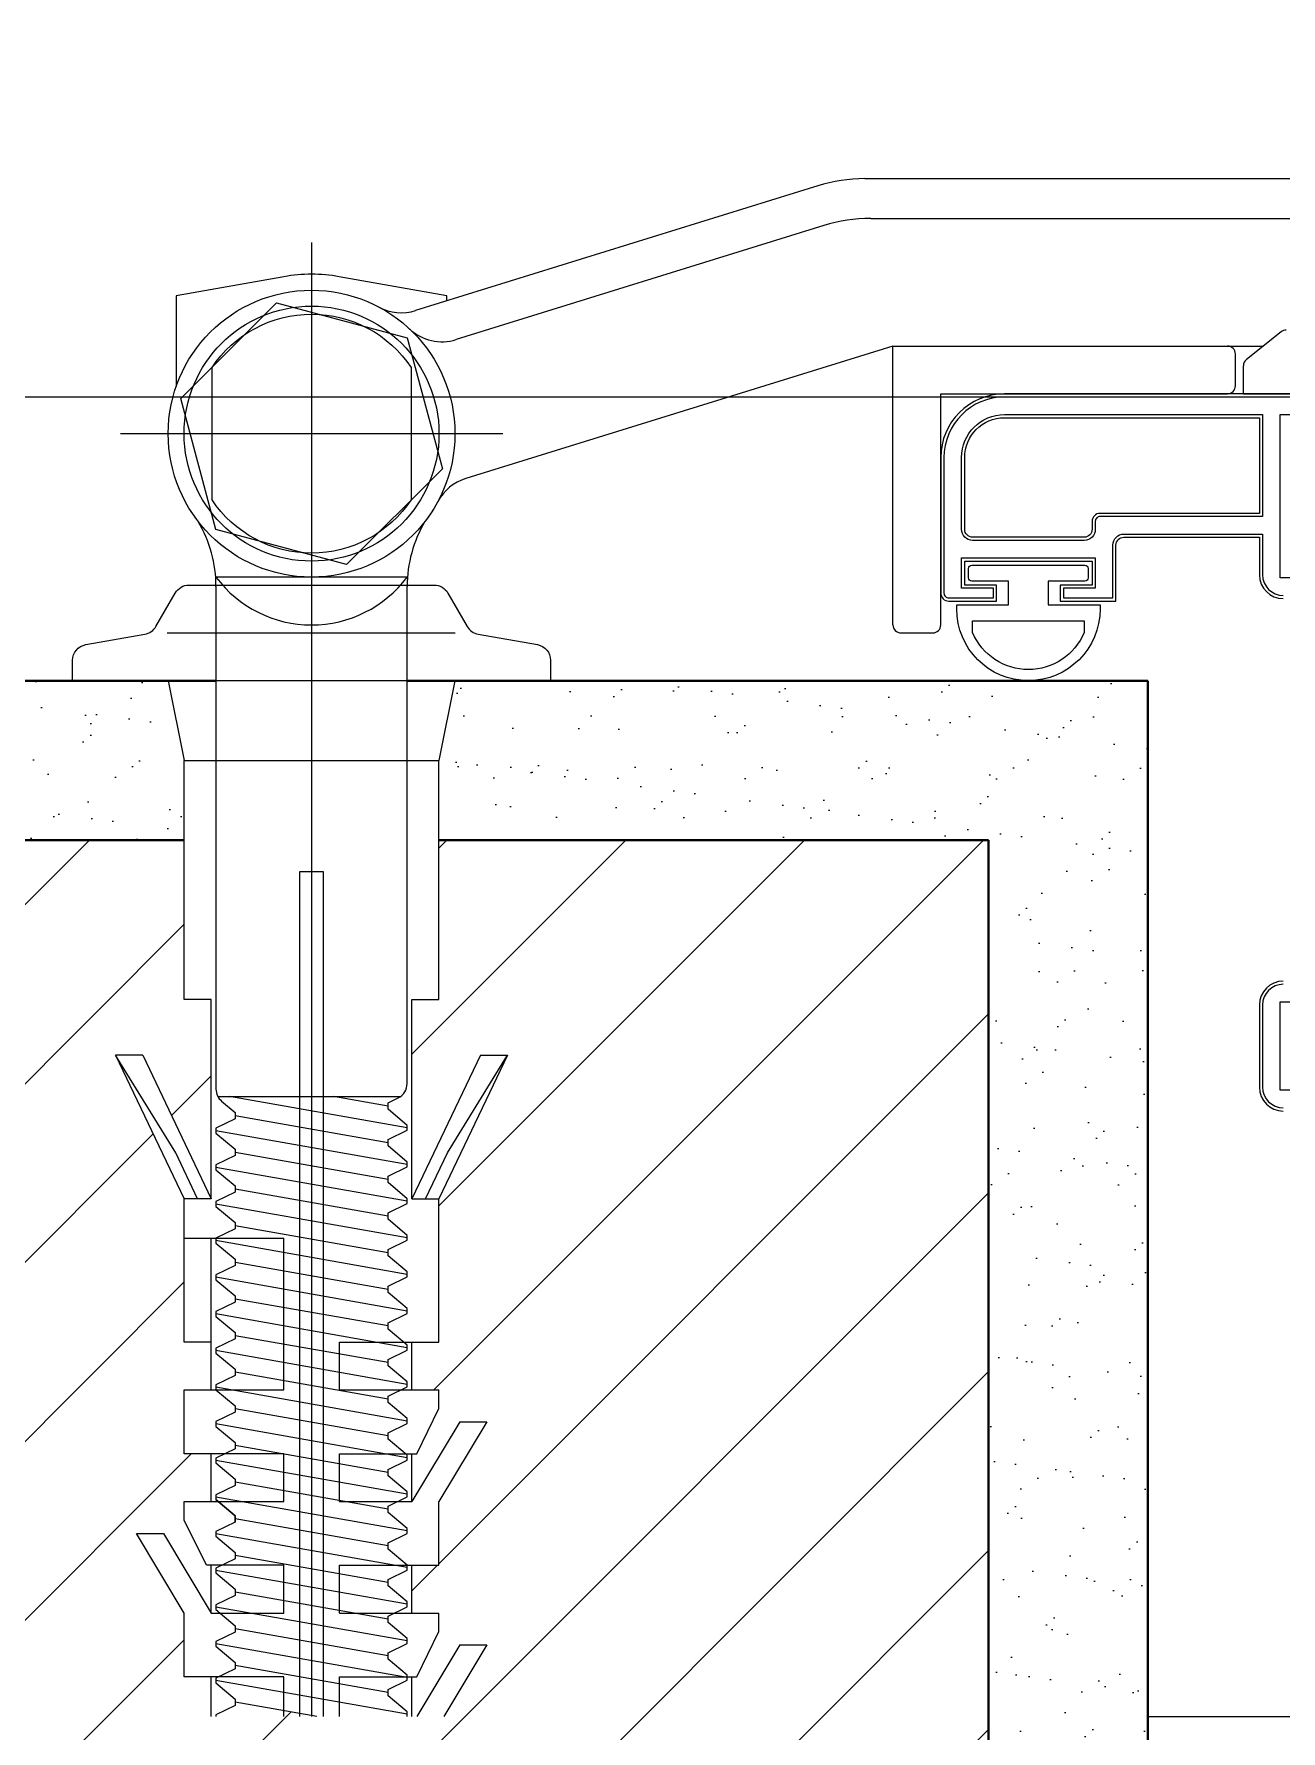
# Model space of a CAD drawing. Header units: millimetres. Extents: x 1251.1 to 1334.1, y 1577.6 to 1641.3.
# Drawn here: x 1276.8048 to 1276.8831, y 1620.4758 to 1620.5823 of the extents above; entities that cross this region are included whole.
import ezdxf

# ---------------------------------------------------------------- set-up
doc = ezdxf.new("R2010")
doc.units = ezdxf.units.MM
doc.layers.add('MONTANTI sezioni - windows structure section', color=2, linetype='Continuous')
doc.layers.add('MURATURA', color=140, linetype='Continuous')
for name, color, linetype, lineweight in [('MURATURA sezioni - section wall', 7, 'Continuous', 40), ('PROIEZIONI finissime - fine lines', 251, 'Continuous', 9), ('TRATTEGGIO - hatch', 252, 'Continuous', 20)]:
    doc.layers.add(name, color=color, linetype=linetype, lineweight=lineweight)

msp = doc.modelspace()

# ---------------------------------------------------------------- hatches: boundary and pattern name
h = msp.add_hatch()
h.set_pattern_fill('GRASS', color=256, scale=0.05399999999999999)
h.set_pattern_definition([(90, (0, 0), (-0.9698676609599999, 0.9698676609599999), [0.257175, -1.68256032192]), (45, (0, 0), (-0.9698676610754683, 0.9698676610754684), [0.257175, -1.114425]), (135, (0, 0), (-0.9698676610754684, -0.9698676610754683), [0.257175, -1.114425])])
h.paths.add_polyline_path([(1288.156753483145, 1623.663419884172), (1271.814513092768, 1623.663419884172), (1271.653388966745, 1615.164947138083), (1275.156753483145, 1615.164947138083), (1275.156753483145, 1616.859523159729), (1275.156753483145, 1618.059523159729), (1275.156753483145, 1620.559523159729), (1288.156753483145, 1620.559523159729)])
h = msp.add_hatch()
h.set_pattern_fill('GRASS', color=256, scale=10)
h.set_pattern_definition([(90, (0, 0), (-179.6051224, 179.6051224), [47.625, -311.5852448]), (45, (0, 0), (-179.605122421383, 179.6051224213831), [47.625, -206.375]), (135, (0, 0), (-179.6051224213831, -179.605122421383), [47.625, -206.375])])
h.paths.add_polyline_path([(1288.156753483145, 1623.663419884172), (1271.814513092768, 1623.663419884172), (1271.653388966745, 1615.164947138083), (1275.156753483145, 1615.164947138083), (1275.156753483145, 1616.859523159729), (1275.156753483145, 1618.059523159729), (1275.156753483145, 1620.559523159729), (1288.156753483145, 1620.559523159729)])
at = {"layer": 'TRATTEGGIO - hatch'}
h = msp.add_hatch(dxfattribs=at)
h.set_pattern_fill('AR-SAND', color=256, scale=9.99999999999999e-05, style=0)
h.set_pattern_definition([(142.5, (1283.727297009581, 1620.542858756383), (0.0001600031295984044, 0.004894132373293419), [0, -0.003860799999999998, 0, -0.004317999999999997, 0, -0.004127499999999997]), (172.5, (1283.727297009581, 1620.542858756383), (-0.004495232831380022, 0.007168251005683537), [0, -0.002082799999999999, 0, -0.003479799999999997, 0, -0.001333499999999999]), (212.5, (1283.730421209581, 1620.542858756383), (-0.007909923702414572, 1.43718467854569e-05), [0, -0.001269999999999995, 0, -0.004571999999999983, 0, -0.005968999999999978]), (222.5, (1283.730421209581, 1620.542858756383), (-0.007635564524722966, 0.00222929323257216), [0, -0.0006349999999999995, 0, -0.002997199999999997, 0, -0.003428999999999997])])
h.paths.add_polyline_path([(1276.864753483145, 1620.421717224021), (1276.874753483145, 1620.421717224021), (1276.874753483145, 1620.541717224021), (1276.831253483145, 1620.541717224021), (1276.830253483145, 1620.536717224021), (1276.830253483145, 1620.531717224021), (1276.864753483145, 1620.531717224021)])
h.paths.add_polyline_path([(1276.781753483145, 1620.541717224021), (1276.781753483145, 1620.531717224021), (1276.814253483145, 1620.531717224021), (1276.814253483145, 1620.536717224021), (1276.813253483145, 1620.541717224021), (1276.807253483145, 1620.541717224021)])
h = msp.add_hatch(dxfattribs=at)
h.set_pattern_fill('ANSI31', color=256, scale=0.0025, style=0)
h.set_pattern_definition([(45, (844.3292674097394, 841.381119670283), (-0.005612660075668221, 0.005612660075668221), [])])
h.paths.add_polyline_path([(1276.781753483145, 1620.289360570272), (1276.811366281486, 1620.289360570272), (1276.819753483145, 1620.343725070764), (1276.848628455486, 1620.343725070764, -0.1952256424290443), (1276.847972300272, 1620.344092921755), (1276.831972300272, 1620.364113553823, -0.1701742515066235), (1276.831753483145, 1620.364737856089), (1276.831753483145, 1620.41074850457, -0.4142135623730951), (1276.832753483145, 1620.41174850457), (1276.848753483145, 1620.41174850457), (1276.848753483145, 1620.420717224021, -0.4142135623730284), (1276.849753483145, 1620.421717224021), (1276.864753483145, 1620.421717224021), (1276.864753483145, 1620.531717224021), (1276.830253483145, 1620.531717224021), (1276.830253483145, 1620.521717224021), (1276.828553483145, 1620.521717224021), (1276.828553483145, 1620.509217224021), (1276.832853483145, 1620.518217224021), (1276.834553483145, 1620.518217224021), (1276.830253483145, 1620.509217224021), (1276.830253483145, 1620.500217224021), (1276.828553483145, 1620.500217224021), (1276.828553483145, 1620.497217224021), (1276.830253483145, 1620.497217224021), (1276.830253483145, 1620.496050557354), (1276.828853483145, 1620.493217224021), (1276.828553483145, 1620.493217224021), (1276.828553483145, 1620.490217224021), (1276.831553483145, 1620.495217224021), (1276.833253483145, 1620.495217224021), (1276.830253483145, 1620.490217224021), (1276.830253483145, 1620.486217224021), (1276.828553483145, 1620.486217224021), (1276.828553483145, 1620.483217224021), (1276.830253483145, 1620.483217224021), (1276.830253483145, 1620.482050557354), (1276.828853483145, 1620.479217224021), (1276.828253483145, 1620.479217224021), (1276.828253483145, 1620.479017224021), (1276.827053483145, 1620.478428816398), (1276.827053483145, 1620.478028816398), (1276.828253483145, 1620.477017224021), (1276.828253483145, 1620.476867224021), (1276.822253483145, 1620.477925185905), (1276.822253483145, 1620.476775185905), (1276.817453483145, 1620.477621555412), (1276.817453483145, 1620.477821555412), (1276.816253483145, 1620.478833147789), (1276.816253483145, 1620.479217224021), (1276.814253483145, 1620.479217224021), (1276.814253483145, 1620.483217224021), (1276.811253483145, 1620.488217224021), (1276.812953483146, 1620.488217224021), (1276.815953483145, 1620.483217224021), (1276.815953483145, 1620.486217224021), (1276.815653483146, 1620.486217224021), (1276.814253483145, 1620.489050557354), (1276.814253483145, 1620.490217224021), (1276.815953483145, 1620.490217224021), (1276.815953483145, 1620.493217224021), (1276.814253483145, 1620.493217224021), (1276.814253483145, 1620.497217224021), (1276.815953483145, 1620.497217224021), (1276.815953483145, 1620.500217224021), (1276.814253483145, 1620.500217224021), (1276.814253483145, 1620.509217224021), (1276.809953483145, 1620.518217224021), (1276.811653483145, 1620.518217224021), (1276.815953483145, 1620.509217224021), (1276.815953483145, 1620.521717224021), (1276.814253483145, 1620.521717224021), (1276.814253483145, 1620.531717224021), (1276.781753483145, 1620.531717224021)])

# ---------------------------------------------------------------- linework, layer by layer
at = {"layer": 'MONTANTI sezioni - windows structure section'}
for p, q in [((1276.854027878191, 1620.572768614607), (1276.828785672655, 1620.56494182407)), ((1276.856989455116, 1620.573217224021), (1276.921753483145, 1620.573217224021)), ((1276.854406569531, 1620.570268614606), (1276.831338793565, 1620.563116044267)), ((1276.857368146456, 1620.570717224021), (1276.910753483146, 1620.570717224021)), ((1276.820517001368, 1620.567065301551), (1276.813753483145, 1620.565872710804)), ((1276.830753483145, 1620.565872710804), (1276.823989964922, 1620.567065301551)), ((1276.813753483145, 1620.565872710804), (1276.813753483145, 1620.560175263912)), ((1276.830753483145, 1620.565551978381), (1276.830753483145, 1620.565872710804)), ((1276.883116526151, 1620.563607658426), (1276.880941135621, 1620.561867346002)), ((1276.883116526151, 1620.563607658426), (1276.880941135621, 1620.561867346002)), ((1276.858753483145, 1620.562717224021), (1276.831935113655, 1620.554401716082)), ((1276.858753483145, 1620.562717224021), (1276.882003483145, 1620.562717224021)), ((1276.858753483145, 1620.545217224021), (1276.858753483145, 1620.562717224021)), ((1276.880253483145, 1620.560217224021), (1276.880253483145, 1620.562217224021)), ((1276.880253483145, 1620.560217224021), (1276.880253483145, 1620.562217224021)), ((1276.880753483145, 1620.559717224021), (1276.880753483145, 1620.561476911597)), ((1276.880753483145, 1620.559717224021), (1276.880753483145, 1620.561476911597)), ((1276.861753483146, 1620.559717224021), (1276.879753483145, 1620.559717224021)), ((1276.861753483146, 1620.545217224021), (1276.861753483146, 1620.559717224021)), ((1276.880753483145, 1620.559717224021), (1276.905753483145, 1620.559717224021)), ((1276.810253483146, 1620.557217224021), (1276.834253483145, 1620.557217224021)), ((1276.828253483146, 1620.548217224021), (1276.816253483145, 1620.548217224021)), ((1276.828253483146, 1620.548217224021), (1276.816253483145, 1620.548217224021)), ((1276.816253483145, 1620.547629442002), (1276.816253483145, 1620.516098067858)), ((1276.816253483145, 1620.547629442002), (1276.816253483145, 1620.516098067858)), ((1276.828253483146, 1620.516440631617), (1276.828253483146, 1620.547629442002)), ((1276.828253483146, 1620.516440631617), (1276.828253483146, 1620.547629442002)), ((1276.813189253334, 1620.544717224021), (1276.831265679625, 1620.544717224021)), ((1276.813189253334, 1620.544717224021), (1276.831265679625, 1620.544717224021)), ((1276.859253483145, 1620.544717224021), (1276.861253483145, 1620.544717224021)), ((1276.859253483145, 1620.544717224021), (1276.861253483145, 1620.544717224021)), ((1276.813253483145, 1620.541717224021), (1276.814253483145, 1620.536717224021)), ((1276.813253483145, 1620.541717224021), (1276.814253483145, 1620.536717224021)), ((1276.828253483146, 1620.541717224021), (1276.874753483145, 1620.541717224021)), ((1276.831253483145, 1620.541717224021), (1276.830253483145, 1620.536717224021)), ((1276.831253483145, 1620.541717224021), (1276.830253483145, 1620.536717224021)), ((1276.874753483145, 1620.476717224021), (1276.874753483145, 1620.541717224021)), ((1276.814253483145, 1620.536717224021), (1276.830253483145, 1620.536717224021)), ((1276.814253483145, 1620.521717224021), (1276.814253483145, 1620.536717224021)), ((1276.814253483145, 1620.536717224021), (1276.830253483145, 1620.536717224021)), ((1276.814253483145, 1620.521717224021), (1276.814253483145, 1620.536717224021)), ((1276.830253483145, 1620.521717224021), (1276.830253483145, 1620.536717224021)), ((1276.830253483145, 1620.521717224021), (1276.830253483145, 1620.536717224021)), ((1276.830253483145, 1620.531717224021), (1276.864753483145, 1620.531717224021)), ((1276.864753483145, 1620.476717224021), (1276.864753483145, 1620.531717224021)), ((1276.821503483146, 1620.529717224021), (1276.821503483146, 1620.476717224021)), ((1276.821503483146, 1620.529717224021), (1276.821503483146, 1620.476717224021)), ((1276.823003483145, 1620.529717224021), (1276.821503483146, 1620.529717224021)), ((1276.823003483145, 1620.529717224021), (1276.821503483146, 1620.529717224021)), ((1276.823003483145, 1620.476717224021), (1276.823003483145, 1620.529717224021)), ((1276.823003483145, 1620.476717224021), (1276.823003483145, 1620.529717224021)), ((1276.815953483145, 1620.521717224021), (1276.814253483145, 1620.521717224021)), ((1276.815953483145, 1620.521717224021), (1276.814253483145, 1620.521717224021)), ((1276.815953483145, 1620.509217224021), (1276.815953483145, 1620.521717224021)), ((1276.815953483145, 1620.509217224021), (1276.815953483145, 1620.521717224021)), ((1276.828553483145, 1620.509217224021), (1276.828553483145, 1620.521717224021)), ((1276.828553483145, 1620.521717224021), (1276.830253483145, 1620.521717224021)), ((1276.828553483145, 1620.521717224021), (1276.830253483145, 1620.521717224021)), ((1276.828553483145, 1620.509217224021), (1276.828553483145, 1620.521717224021)), ((1276.813730037915, 1620.512091876829), (1276.809953483145, 1620.518217224021)), ((1276.811653483145, 1620.518217224021), (1276.809953483145, 1620.518217224021)), ((1276.809953483145, 1620.518217224021), (1276.814253483145, 1620.509217224021)), ((1276.813730037915, 1620.512091876829), (1276.809953483145, 1620.518217224021)), ((1276.809953483145, 1620.518217224021), (1276.814253483145, 1620.509217224021)), ((1276.811653483145, 1620.518217224021), (1276.809953483145, 1620.518217224021)), ((1276.811653483145, 1620.518217224021), (1276.815953483145, 1620.509217224021)), ((1276.811653483145, 1620.518217224021), (1276.815953483145, 1620.509217224021)), ((1276.832853483145, 1620.518217224021), (1276.828553483145, 1620.509217224021)), ((1276.832853483145, 1620.518217224021), (1276.828553483145, 1620.509217224021)), ((1276.834553483145, 1620.518217224021), (1276.830253483145, 1620.509217224021)), ((1276.834553483145, 1620.518217224021), (1276.830253483145, 1620.509217224021)), ((1276.830776928376, 1620.512091876829), (1276.834553483145, 1620.518217224021)), ((1276.830776928376, 1620.512091876829), (1276.834553483145, 1620.518217224021)), ((1276.832853483145, 1620.518217224021), (1276.834553483145, 1620.518217224021)), ((1276.832853483145, 1620.518217224021), (1276.834553483145, 1620.518217224021)), ((1276.816368130487, 1620.515633147789), (1276.827843372854, 1620.515633147789)), ((1276.816368130487, 1620.515633147789), (1276.827843372854, 1620.515633147789)), ((1276.816608950072, 1620.515333491428), (1276.817453483146, 1620.514621555412)), ((1276.816608950072, 1620.515333491428), (1276.817453483146, 1620.514621555412)), ((1276.828253483146, 1620.513667224021), (1276.817104175418, 1620.515633147789)), ((1276.828253483146, 1620.513667224021), (1276.817104175418, 1620.515633147789)), ((1276.827053483145, 1620.515028816398), (1276.823626149511, 1620.515633147789)), ((1276.827053483145, 1620.515028816398), (1276.823626149511, 1620.515633147789)), ((1276.827053483145, 1620.515228816398), (1276.827693744319, 1620.515542761861)), ((1276.827053483145, 1620.515228816398), (1276.827693744319, 1620.515542761861)), ((1276.827053483145, 1620.514828816398), (1276.827053483145, 1620.515228816398)), ((1276.827053483145, 1620.514828816398), (1276.827053483145, 1620.515228816398)), ((1276.828253483146, 1620.513817224021), (1276.827053483145, 1620.514828816398)), ((1276.828253483146, 1620.513817224021), (1276.827053483145, 1620.514828816398)), ((1276.817453483146, 1620.514221555412), (1276.816253483145, 1620.513633147789)), ((1276.817453483146, 1620.514221555412), (1276.816253483145, 1620.513633147789)), ((1276.817453483146, 1620.514621555412), (1276.817453483146, 1620.514221555412)), ((1276.817453483146, 1620.514621555412), (1276.817453483146, 1620.514221555412)), ((1276.827053483145, 1620.512728816398), (1276.817453483146, 1620.514421555412)), ((1276.827053483145, 1620.512728816398), (1276.817453483146, 1620.514421555412)), ((1276.828253483146, 1620.513517224021), (1276.828253483146, 1620.513817224021)), ((1276.828253483146, 1620.513517224021), (1276.828253483146, 1620.513817224021)), ((1276.816253483145, 1620.513633147789), (1276.816253483145, 1620.513333147789)), ((1276.816253483145, 1620.513633147789), (1276.816253483145, 1620.513333147789)), ((1276.828253483146, 1620.511367224021), (1276.816253483145, 1620.513483147789)), ((1276.828253483146, 1620.511367224021), (1276.816253483145, 1620.513483147789)), ((1276.816253483145, 1620.513333147789), (1276.817453483146, 1620.512321555412)), ((1276.816253483145, 1620.513333147789), (1276.817453483146, 1620.512321555412)), ((1276.827053483145, 1620.512928816398), (1276.828253483146, 1620.513517224021)), ((1276.827053483145, 1620.512928816398), (1276.828253483146, 1620.513517224021)), ((1276.827053483145, 1620.512528816398), (1276.827053483145, 1620.512928816398)), ((1276.827053483145, 1620.512528816398), (1276.827053483145, 1620.512928816398)), ((1276.815103483145, 1620.509217224021), (1276.813730037915, 1620.512091876829)), ((1276.815103483145, 1620.509217224021), (1276.813730037915, 1620.512091876829)), ((1276.817453483146, 1620.511921555412), (1276.816253483145, 1620.511333147789)), ((1276.817453483146, 1620.511921555412), (1276.816253483145, 1620.511333147789)), ((1276.817453483146, 1620.512321555412), (1276.817453483146, 1620.511921555412)), ((1276.817453483146, 1620.512321555412), (1276.817453483146, 1620.511921555412)), ((1276.827053483145, 1620.510428816398), (1276.817453483146, 1620.512121555412)), ((1276.827053483145, 1620.510428816398), (1276.817453483146, 1620.512121555412)), ((1276.828253483146, 1620.511517224021), (1276.827053483145, 1620.512528816398)), ((1276.828253483146, 1620.511517224021), (1276.827053483145, 1620.512528816398)), ((1276.829403483145, 1620.509217224021), (1276.830776928376, 1620.512091876829)), ((1276.829403483145, 1620.509217224021), (1276.830776928376, 1620.512091876829)), ((1276.816253483145, 1620.511333147789), (1276.816253483145, 1620.511033147789)), ((1276.816253483145, 1620.511333147789), (1276.816253483145, 1620.511033147789)), ((1276.828253483146, 1620.509067224021), (1276.816253483145, 1620.511183147789)), ((1276.828253483146, 1620.509067224021), (1276.816253483145, 1620.511183147789)), ((1276.816253483145, 1620.511033147789), (1276.817453483146, 1620.510021555413)), ((1276.816253483145, 1620.511033147789), (1276.817453483146, 1620.510021555413)), ((1276.827053483145, 1620.510628816398), (1276.828253483146, 1620.511217224021)), ((1276.827053483145, 1620.510628816398), (1276.828253483146, 1620.511217224021)), ((1276.827053483145, 1620.510228816398), (1276.827053483145, 1620.510628816398)), ((1276.827053483145, 1620.510228816398), (1276.827053483145, 1620.510628816398)), ((1276.828253483146, 1620.511217224021), (1276.828253483146, 1620.511517224021)), ((1276.828253483146, 1620.511217224021), (1276.828253483146, 1620.511517224021)), ((1276.817453483146, 1620.509621555412), (1276.816253483145, 1620.509033147789)), ((1276.817453483146, 1620.509621555412), (1276.816253483145, 1620.509033147789)), ((1276.817453483146, 1620.510021555413), (1276.817453483146, 1620.509621555412)), ((1276.817453483146, 1620.510021555413), (1276.817453483146, 1620.509621555412)), ((1276.827053483145, 1620.508128816398), (1276.817453483146, 1620.509821555413)), ((1276.827053483145, 1620.508128816398), (1276.817453483146, 1620.509821555413)), ((1276.828253483146, 1620.509217224021), (1276.827053483145, 1620.510228816398)), ((1276.828253483146, 1620.509217224021), (1276.827053483145, 1620.510228816398)), ((1276.814253483145, 1620.500217224021), (1276.814253483145, 1620.509217224021)), ((1276.814253483145, 1620.500217224021), (1276.814253483145, 1620.509217224021)), ((1276.815953483145, 1620.509217224021), (1276.814253483145, 1620.509217224021)), ((1276.815953483145, 1620.509217224021), (1276.814253483145, 1620.509217224021)), ((1276.816253483145, 1620.509033147789), (1276.816253483145, 1620.508733147789)), ((1276.816253483145, 1620.509033147789), (1276.816253483145, 1620.508733147789)), ((1276.828253483146, 1620.506767224021), (1276.816253483145, 1620.508883147789)), ((1276.828253483146, 1620.506767224021), (1276.816253483145, 1620.508883147789)), ((1276.816253483145, 1620.508733147789), (1276.817453483146, 1620.507721555412)), ((1276.816253483145, 1620.508733147789), (1276.817453483146, 1620.507721555412)), ((1276.827053483145, 1620.508328816398), (1276.828253483146, 1620.508917224021)), ((1276.827053483145, 1620.508328816398), (1276.828253483146, 1620.508917224021)), ((1276.828253483146, 1620.508917224021), (1276.828253483146, 1620.509217224021)), ((1276.828253483146, 1620.508917224021), (1276.828253483146, 1620.509217224021)), ((1276.828553483145, 1620.509217224021), (1276.830253483145, 1620.509217224021)), ((1276.828553483145, 1620.509217224021), (1276.830253483145, 1620.509217224021)), ((1276.830253483145, 1620.500217224021), (1276.830253483145, 1620.509217224021)), ((1276.830253483145, 1620.500217224021), (1276.830253483145, 1620.509217224021)), ((1276.817453483146, 1620.507721555412), (1276.817453483146, 1620.507321555413)), ((1276.817453483146, 1620.507721555412), (1276.817453483146, 1620.507321555413)), ((1276.827053483145, 1620.505828816398), (1276.817453483146, 1620.507521555412)), ((1276.827053483145, 1620.505828816398), (1276.817453483146, 1620.507521555412)), ((1276.827053483145, 1620.507928816398), (1276.827053483145, 1620.508328816398)), ((1276.827053483145, 1620.507928816398), (1276.827053483145, 1620.508328816398)), ((1276.828253483146, 1620.506917224021), (1276.827053483145, 1620.507928816398)), ((1276.828253483146, 1620.506917224021), (1276.827053483145, 1620.507928816398)), ((1276.820503483145, 1620.506717224021), (1276.814253483145, 1620.506717224021)), ((1276.820503483145, 1620.506717224021), (1276.814253483145, 1620.506717224021)), ((1276.815953483145, 1620.497217224021), (1276.815953483145, 1620.506717224021)), ((1276.815953483145, 1620.497217224021), (1276.815953483145, 1620.506717224021)), ((1276.817453483146, 1620.507321555413), (1276.816253483145, 1620.506733147789)), ((1276.817453483146, 1620.507321555413), (1276.816253483145, 1620.506733147789)), ((1276.816253483145, 1620.506733147789), (1276.816253483145, 1620.506433147789)), ((1276.816253483145, 1620.506733147789), (1276.816253483145, 1620.506433147789)), ((1276.828253483146, 1620.504467224021), (1276.816253483145, 1620.506583147789)), ((1276.828253483146, 1620.504467224021), (1276.816253483145, 1620.506583147789)), ((1276.816253483145, 1620.506433147789), (1276.817453483146, 1620.505421555412)), ((1276.816253483145, 1620.506433147789), (1276.817453483146, 1620.505421555412)), ((1276.820503483145, 1620.497217224021), (1276.820503483145, 1620.506717224021)), ((1276.820503483145, 1620.497217224021), (1276.820503483145, 1620.506717224021)), ((1276.827053483145, 1620.506028816398), (1276.828253483146, 1620.506617224021)), ((1276.827053483145, 1620.506028816398), (1276.828253483146, 1620.506617224021)), ((1276.828253483146, 1620.506617224021), (1276.828253483146, 1620.506917224021)), ((1276.828253483146, 1620.506617224021), (1276.828253483146, 1620.506917224021)), ((1276.817453483146, 1620.505421555412), (1276.817453483146, 1620.505021555412)), ((1276.817453483146, 1620.505421555412), (1276.817453483146, 1620.505021555412)), ((1276.827053483145, 1620.505628816398), (1276.827053483145, 1620.506028816398)), ((1276.827053483145, 1620.505628816398), (1276.827053483145, 1620.506028816398)), ((1276.828253483146, 1620.504617224021), (1276.827053483145, 1620.505628816398)), ((1276.828253483146, 1620.504617224021), (1276.827053483145, 1620.505628816398)), ((1276.817453483146, 1620.505021555412), (1276.816253483145, 1620.504433147789)), ((1276.817453483146, 1620.505021555412), (1276.816253483145, 1620.504433147789)), ((1276.816253483145, 1620.504433147789), (1276.816253483145, 1620.504133147789)), ((1276.816253483145, 1620.504433147789), (1276.816253483145, 1620.504133147789)), ((1276.828253483146, 1620.502167224021), (1276.816253483145, 1620.504283147789)), ((1276.828253483146, 1620.502167224021), (1276.816253483145, 1620.504283147789)), ((1276.827053483145, 1620.503528816398), (1276.817453483146, 1620.505221555412)), ((1276.827053483145, 1620.503528816398), (1276.817453483146, 1620.505221555412)), ((1276.827053483145, 1620.503728816398), (1276.828253483146, 1620.504317224021)), ((1276.827053483145, 1620.503728816398), (1276.828253483146, 1620.504317224021)), ((1276.828253483146, 1620.504317224021), (1276.828253483146, 1620.504617224021)), ((1276.828253483146, 1620.504317224021), (1276.828253483146, 1620.504617224021)), ((1276.816253483145, 1620.504133147789), (1276.817453483146, 1620.503121555412)), ((1276.816253483145, 1620.504133147789), (1276.817453483146, 1620.503121555412)), ((1276.817453483146, 1620.503121555412), (1276.817453483146, 1620.502721555412)), ((1276.817453483146, 1620.503121555412), (1276.817453483146, 1620.502721555412)), ((1276.827053483145, 1620.503328816398), (1276.827053483145, 1620.503728816398)), ((1276.827053483145, 1620.503328816398), (1276.827053483145, 1620.503728816398)), ((1276.828253483146, 1620.502317224021), (1276.827053483145, 1620.503328816398)), ((1276.828253483146, 1620.502317224021), (1276.827053483145, 1620.503328816398)), ((1276.817453483146, 1620.502721555412), (1276.816253483145, 1620.502133147789)), ((1276.817453483146, 1620.502721555412), (1276.816253483145, 1620.502133147789)), ((1276.816253483145, 1620.502133147789), (1276.816253483145, 1620.501833147789)), ((1276.816253483145, 1620.502133147789), (1276.816253483145, 1620.501833147789)), ((1276.827053483145, 1620.501228816398), (1276.817453483146, 1620.502921555412)), ((1276.827053483145, 1620.501228816398), (1276.817453483146, 1620.502921555412)), ((1276.828253483146, 1620.502017224021), (1276.828253483146, 1620.502317224021)), ((1276.828253483146, 1620.502017224021), (1276.828253483146, 1620.502317224021)), ((1276.828253483146, 1620.499867224021), (1276.816253483145, 1620.501983147789)), ((1276.828253483146, 1620.499867224021), (1276.816253483145, 1620.501983147789)), ((1276.816253483145, 1620.501833147789), (1276.817453483146, 1620.500821555413)), ((1276.816253483145, 1620.501833147789), (1276.817453483146, 1620.500821555413)), ((1276.827053483145, 1620.501428816397), (1276.828253483146, 1620.502017224021)), ((1276.827053483145, 1620.501428816397), (1276.828253483146, 1620.502017224021)), ((1276.827053483145, 1620.501028816398), (1276.827053483145, 1620.501428816397)), ((1276.827053483145, 1620.501028816398), (1276.827053483145, 1620.501428816397)), ((1276.828253483146, 1620.500017224021), (1276.827053483145, 1620.501028816398)), ((1276.828253483146, 1620.500017224021), (1276.827053483145, 1620.501028816398)), ((1276.815953483145, 1620.500217224021), (1276.814253483145, 1620.500217224021)), ((1276.815953483145, 1620.500217224021), (1276.814253483145, 1620.500217224021)), ((1276.817453483146, 1620.500421555412), (1276.816253483145, 1620.499833147789)), ((1276.817453483146, 1620.500421555412), (1276.816253483145, 1620.499833147789)), ((1276.817453483146, 1620.500821555413), (1276.817453483146, 1620.500421555412)), ((1276.817453483146, 1620.500821555413), (1276.817453483146, 1620.500421555412)), ((1276.827053483145, 1620.498928816398), (1276.817453483146, 1620.500621555412)), ((1276.827053483145, 1620.498928816398), (1276.817453483146, 1620.500621555412)), ((1276.824003483145, 1620.497217224021), (1276.824003483145, 1620.500217224021)), ((1276.824003483145, 1620.500217224021), (1276.830253483145, 1620.500217224021)), ((1276.824003483145, 1620.500217224021), (1276.830253483145, 1620.500217224021)), ((1276.824003483145, 1620.497217224021), (1276.824003483145, 1620.500217224021)), ((1276.828253483146, 1620.499717224021), (1276.828253483146, 1620.500017224021)), ((1276.828253483146, 1620.499717224021), (1276.828253483146, 1620.500017224021)), ((1276.828553483145, 1620.497217224021), (1276.828553483145, 1620.500217224021)), ((1276.828553483145, 1620.497217224021), (1276.828553483145, 1620.500217224021)), ((1276.816253483145, 1620.499833147789), (1276.816253483145, 1620.499533147789)), ((1276.816253483145, 1620.499833147789), (1276.816253483145, 1620.499533147789)), ((1276.828253483146, 1620.497567224021), (1276.816253483145, 1620.499683147789)), ((1276.828253483146, 1620.497567224021), (1276.816253483145, 1620.499683147789)), ((1276.816253483145, 1620.499533147789), (1276.817453483146, 1620.498521555412)), ((1276.816253483145, 1620.499533147789), (1276.817453483146, 1620.498521555412)), ((1276.827053483145, 1620.499128816398), (1276.828253483146, 1620.499717224021)), ((1276.827053483145, 1620.499128816398), (1276.828253483146, 1620.499717224021)), ((1276.827053483145, 1620.498728816397), (1276.827053483145, 1620.499128816398)), ((1276.827053483145, 1620.498728816397), (1276.827053483145, 1620.499128816398)), ((1276.817453483146, 1620.498121555413), (1276.816253483145, 1620.497533147789)), ((1276.817453483146, 1620.498121555413), (1276.816253483145, 1620.497533147789)), ((1276.817453483146, 1620.498521555412), (1276.817453483146, 1620.498121555413)), ((1276.817453483146, 1620.498521555412), (1276.817453483146, 1620.498121555413)), ((1276.827053483145, 1620.496628816398), (1276.817453483146, 1620.498321555413)), ((1276.827053483145, 1620.496628816398), (1276.817453483146, 1620.498321555413)), ((1276.828253483146, 1620.497717224021), (1276.827053483145, 1620.498728816397)), ((1276.828253483146, 1620.497717224021), (1276.827053483145, 1620.498728816397)), ((1276.814253483145, 1620.497217224021), (1276.820503483145, 1620.497217224021)), ((1276.814253483145, 1620.493217224021), (1276.814253483145, 1620.497217224021)), ((1276.814253483145, 1620.493217224021), (1276.814253483145, 1620.497217224021)), ((1276.814253483145, 1620.497217224021), (1276.820503483145, 1620.497217224021)), ((1276.816253483145, 1620.497533147789), (1276.816253483145, 1620.497233147789)), ((1276.816253483145, 1620.497533147789), (1276.816253483145, 1620.497233147789)), ((1276.828253483146, 1620.495267224021), (1276.816253483145, 1620.497383147789)), ((1276.828253483146, 1620.495267224021), (1276.816253483145, 1620.497383147789)), ((1276.816253483145, 1620.497233147789), (1276.817453483146, 1620.496221555412)), ((1276.816253483145, 1620.497233147789), (1276.817453483146, 1620.496221555412)), ((1276.824003483145, 1620.497217224021), (1276.830253483145, 1620.497217224021)), ((1276.824003483145, 1620.497217224021), (1276.830253483145, 1620.497217224021)), ((1276.827053483145, 1620.496828816398), (1276.828253483146, 1620.497417224021)), ((1276.827053483145, 1620.496828816398), (1276.828253483146, 1620.497417224021)), ((1276.827053483145, 1620.496428816398), (1276.827053483145, 1620.496828816398)), ((1276.827053483145, 1620.496428816398), (1276.827053483145, 1620.496828816398)), ((1276.828253483146, 1620.497417224021), (1276.828253483146, 1620.497717224021)), ((1276.828253483146, 1620.497417224021), (1276.828253483146, 1620.497717224021)), ((1276.830253483145, 1620.496050557354), (1276.830253483145, 1620.497217224021)), ((1276.830253483145, 1620.496050557354), (1276.830253483145, 1620.497217224021)), ((1276.817453483146, 1620.495821555412), (1276.816253483145, 1620.495233147789)), ((1276.817453483146, 1620.495821555412), (1276.816253483145, 1620.495233147789)), ((1276.817453483146, 1620.496221555412), (1276.817453483146, 1620.495821555412)), ((1276.817453483146, 1620.496221555412), (1276.817453483146, 1620.495821555412)), ((1276.827053483145, 1620.494328816398), (1276.817453483146, 1620.496021555412)), ((1276.827053483145, 1620.494328816398), (1276.817453483146, 1620.496021555412)), ((1276.828253483146, 1620.495417224021), (1276.827053483145, 1620.496428816398)), ((1276.828253483146, 1620.495417224021), (1276.827053483145, 1620.496428816398)), ((1276.828853483145, 1620.493217224021), (1276.830253483145, 1620.496050557354)), ((1276.828853483145, 1620.493217224021), (1276.830253483145, 1620.496050557354)), ((1276.816253483145, 1620.495233147789), (1276.816253483145, 1620.494933147789)), ((1276.816253483145, 1620.495233147789), (1276.816253483145, 1620.494933147789)), ((1276.828253483146, 1620.492967224021), (1276.816253483145, 1620.495083147789)), ((1276.828253483146, 1620.492967224021), (1276.816253483145, 1620.495083147789)), ((1276.816253483145, 1620.494933147789), (1276.817453483146, 1620.493921555412)), ((1276.816253483145, 1620.494933147789), (1276.817453483146, 1620.493921555412)), ((1276.827053483145, 1620.494528816398), (1276.828253483146, 1620.495117224021)), ((1276.827053483145, 1620.494528816398), (1276.828253483146, 1620.495117224021)), ((1276.828253483146, 1620.495117224021), (1276.828253483146, 1620.495417224021)), ((1276.828253483146, 1620.495117224021), (1276.828253483146, 1620.495417224021)), ((1276.831553483145, 1620.495217224021), (1276.828553483145, 1620.490217224021)), ((1276.831553483145, 1620.495217224021), (1276.828553483145, 1620.490217224021)), ((1276.833253483145, 1620.495217224021), (1276.830253483145, 1620.490217224021)), ((1276.833253483145, 1620.495217224021), (1276.830253483145, 1620.490217224021)), ((1276.831553483145, 1620.495217224021), (1276.833253483145, 1620.495217224021)), ((1276.831553483145, 1620.495217224021), (1276.833253483145, 1620.495217224021)), ((1276.817453483146, 1620.493521555412), (1276.816253483145, 1620.492933147789)), ((1276.817453483146, 1620.493521555412), (1276.816253483145, 1620.492933147789)), ((1276.817453483146, 1620.493921555412), (1276.817453483146, 1620.493521555412)), ((1276.817453483146, 1620.493921555412), (1276.817453483146, 1620.493521555412)), ((1276.827053483145, 1620.492028816398), (1276.817453483146, 1620.493721555412)), ((1276.827053483145, 1620.492028816398), (1276.817453483146, 1620.493721555412)), ((1276.827053483145, 1620.494128816398), (1276.827053483145, 1620.494528816398)), ((1276.827053483145, 1620.494128816398), (1276.827053483145, 1620.494528816398)), ((1276.828253483146, 1620.493117224021), (1276.827053483145, 1620.494128816398)), ((1276.828253483146, 1620.493117224021), (1276.827053483145, 1620.494128816398)), ((1276.820503483145, 1620.493217224021), (1276.814253483145, 1620.493217224021)), ((1276.820503483145, 1620.493217224021), (1276.814253483145, 1620.493217224021)), ((1276.815953483145, 1620.490217224021), (1276.815953483145, 1620.493217224021)), ((1276.815953483145, 1620.490217224021), (1276.815953483145, 1620.493217224021)), ((1276.816253483145, 1620.492933147789), (1276.816253483145, 1620.492633147789)), ((1276.816253483145, 1620.492933147789), (1276.816253483145, 1620.492633147789)), ((1276.828253483146, 1620.490667224021), (1276.816253483145, 1620.492783147789)), ((1276.828253483146, 1620.490667224021), (1276.816253483145, 1620.492783147789)), ((1276.816253483145, 1620.492633147789), (1276.817453483146, 1620.491621555412)), ((1276.816253483145, 1620.492633147789), (1276.817453483146, 1620.491621555412)), ((1276.820503483145, 1620.490217224021), (1276.820503483145, 1620.493217224021)), ((1276.820503483145, 1620.490217224021), (1276.820503483145, 1620.493217224021)), ((1276.824003483145, 1620.490217224021), (1276.824003483145, 1620.493217224021)), ((1276.824003483145, 1620.493217224021), (1276.828853483145, 1620.493217224021)), ((1276.824003483145, 1620.493217224021), (1276.828853483145, 1620.493217224021)), ((1276.824003483145, 1620.490217224021), (1276.824003483145, 1620.493217224021)), ((1276.827053483145, 1620.492228816398), (1276.828253483146, 1620.492817224021)), ((1276.827053483145, 1620.492228816398), (1276.828253483146, 1620.492817224021)), ((1276.828253483146, 1620.492817224021), (1276.828253483146, 1620.493117224021)), ((1276.828253483146, 1620.492817224021), (1276.828253483146, 1620.493117224021)), ((1276.828553483145, 1620.490217224021), (1276.828553483145, 1620.493217224021)), ((1276.828553483145, 1620.490217224021), (1276.828553483145, 1620.493217224021)), ((1276.817453483146, 1620.491621555412), (1276.817453483146, 1620.491221555412)), ((1276.817453483146, 1620.491621555412), (1276.817453483146, 1620.491221555412)), ((1276.827053483145, 1620.489728816398), (1276.817453483146, 1620.491421555412)), ((1276.827053483145, 1620.489728816398), (1276.817453483146, 1620.491421555412)), ((1276.827053483145, 1620.491828816398), (1276.827053483145, 1620.492228816398)), ((1276.827053483145, 1620.491828816398), (1276.827053483145, 1620.492228816398)), ((1276.828253483146, 1620.490817224021), (1276.827053483145, 1620.491828816398)), ((1276.828253483146, 1620.490817224021), (1276.827053483145, 1620.491828816398)), ((1276.817453483146, 1620.491221555412), (1276.816253483145, 1620.490633147789)), ((1276.817453483146, 1620.491221555412), (1276.816253483145, 1620.490633147789)), ((1276.816253483145, 1620.490633147789), (1276.816253483145, 1620.490333147789)), ((1276.816253483145, 1620.490633147789), (1276.816253483145, 1620.490333147789)), ((1276.828253483146, 1620.488367224021), (1276.816253483145, 1620.490483147789)), ((1276.828253483146, 1620.488367224021), (1276.816253483145, 1620.490483147789)), ((1276.816253483145, 1620.490333147789), (1276.817453483146, 1620.489321555413)), ((1276.817453483146, 1620.489321555413), (1276.816253483145, 1620.490333147789)), ((1276.817453483146, 1620.489321555413), (1276.816253483145, 1620.490333147789)), ((1276.816253483145, 1620.490333147789), (1276.817453483146, 1620.489321555413)), ((1276.827053483145, 1620.489928816398), (1276.828253483146, 1620.490517224021)), ((1276.827053483145, 1620.489928816398), (1276.828253483146, 1620.490517224021)), ((1276.828253483146, 1620.490517224021), (1276.828253483146, 1620.490817224021)), ((1276.828253483146, 1620.490517224021), (1276.828253483146, 1620.490817224021)), ((1276.814253483145, 1620.490217224021), (1276.820503483145, 1620.490217224021)), ((1276.814253483145, 1620.489050557354), (1276.814253483145, 1620.490217224021)), ((1276.814253483145, 1620.489050557354), (1276.814253483145, 1620.490217224021)), ((1276.814253483145, 1620.490217224021), (1276.820503483145, 1620.490217224021)), ((1276.817453483146, 1620.489321555413), (1276.817453483146, 1620.488921555412)), ((1276.817453483146, 1620.488921555412), (1276.817453483146, 1620.489321555413)), ((1276.817453483146, 1620.488921555412), (1276.817453483146, 1620.489321555413)), ((1276.817453483146, 1620.489321555413), (1276.817453483146, 1620.488921555412)), ((1276.824003483145, 1620.490217224021), (1276.828553483145, 1620.490217224021)), ((1276.824003483145, 1620.490217224021), (1276.828553483145, 1620.490217224021)), ((1276.827053483145, 1620.489528816398), (1276.827053483145, 1620.489928816398)), ((1276.827053483145, 1620.489528816398), (1276.827053483145, 1620.489928816398)), ((1276.828253483146, 1620.488517224021), (1276.827053483145, 1620.489528816398)), ((1276.828253483146, 1620.488517224021), (1276.827053483145, 1620.489528816398)), ((1276.830253483145, 1620.486217224021), (1276.830253483145, 1620.490217224021)), ((1276.830253483145, 1620.486217224021), (1276.830253483145, 1620.490217224021)), ((1276.811253483145, 1620.488217224021), (1276.812953483146, 1620.488217224021)), ((1276.814253483145, 1620.483217224021), (1276.811253483145, 1620.488217224021)), ((1276.814253483145, 1620.483217224021), (1276.811253483145, 1620.488217224021)), ((1276.811253483145, 1620.488217224021), (1276.812953483146, 1620.488217224021)), ((1276.812953483146, 1620.488217224021), (1276.815953483145, 1620.483217224021)), ((1276.812953483146, 1620.488217224021), (1276.815953483145, 1620.483217224021)), ((1276.815653483146, 1620.486217224021), (1276.814253483145, 1620.489050557354)), ((1276.815653483146, 1620.486217224021), (1276.814253483145, 1620.489050557354)), ((1276.817453483146, 1620.488921555412), (1276.816253483145, 1620.488333147789)), ((1276.817453483146, 1620.488921555412), (1276.816253483145, 1620.488333147789)), ((1276.816253483145, 1620.488333147789), (1276.816253483145, 1620.488033147789)), ((1276.816253483145, 1620.488333147789), (1276.816253483145, 1620.488033147789)), ((1276.827053483145, 1620.487428816398), (1276.817453483146, 1620.489121555413)), ((1276.827053483145, 1620.487428816398), (1276.817453483146, 1620.489121555413)), ((1276.827053483145, 1620.487628816398), (1276.828253483146, 1620.488217224021)), ((1276.827053483145, 1620.487628816398), (1276.828253483146, 1620.488217224021)), ((1276.828253483146, 1620.488217224021), (1276.828253483146, 1620.488517224021)), ((1276.828253483146, 1620.488217224021), (1276.828253483146, 1620.488517224021)), ((1276.828253483146, 1620.486067224021), (1276.816253483145, 1620.488183147789)), ((1276.828253483146, 1620.486067224021), (1276.816253483145, 1620.488183147789)), ((1276.816253483145, 1620.488033147789), (1276.817453483146, 1620.487021555412)), ((1276.816253483145, 1620.488033147789), (1276.817453483146, 1620.487021555412)), ((1276.827053483145, 1620.487228816398), (1276.827053483145, 1620.487628816398)), ((1276.827053483145, 1620.487228816398), (1276.827053483145, 1620.487628816398)), ((1276.828253483146, 1620.486217224021), (1276.827053483145, 1620.487228816398)), ((1276.828253483146, 1620.486217224021), (1276.827053483145, 1620.487228816398)), ((1276.820503483145, 1620.486217224021), (1276.815653483146, 1620.486217224021)), ((1276.820503483145, 1620.486217224021), (1276.815653483146, 1620.486217224021)), ((1276.815953483145, 1620.483217224021), (1276.815953483145, 1620.486217224021)), ((1276.815953483145, 1620.483217224021), (1276.815953483145, 1620.486217224021)), ((1276.817453483146, 1620.486621555413), (1276.816253483145, 1620.486033147789)), ((1276.817453483146, 1620.486621555413), (1276.816253483145, 1620.486033147789)), ((1276.817453483146, 1620.487021555412), (1276.817453483146, 1620.486621555413)), ((1276.817453483146, 1620.487021555412), (1276.817453483146, 1620.486621555413)), ((1276.827053483145, 1620.485128816398), (1276.817453483146, 1620.486821555412)), ((1276.827053483145, 1620.485128816398), (1276.817453483146, 1620.486821555412)), ((1276.820503483145, 1620.483217224021), (1276.820503483145, 1620.486217224021)), ((1276.820503483145, 1620.483217224021), (1276.820503483145, 1620.486217224021)), ((1276.824003483145, 1620.483217224021), (1276.824003483145, 1620.486217224021)), ((1276.824003483145, 1620.486217224021), (1276.830253483145, 1620.486217224021)), ((1276.824003483145, 1620.486217224021), (1276.830253483145, 1620.486217224021)), ((1276.824003483145, 1620.483217224021), (1276.824003483145, 1620.486217224021)), ((1276.828253483146, 1620.485917224021), (1276.828253483146, 1620.486217224021)), ((1276.828253483146, 1620.485917224021), (1276.828253483146, 1620.486217224021)), ((1276.828553483145, 1620.483217224021), (1276.828553483145, 1620.486217224021)), ((1276.828553483145, 1620.483217224021), (1276.828553483145, 1620.486217224021)), ((1276.816253483145, 1620.486033147789), (1276.816253483145, 1620.485733147789)), ((1276.816253483145, 1620.486033147789), (1276.816253483145, 1620.485733147789)), ((1276.828253483146, 1620.483767224021), (1276.816253483145, 1620.485883147789)), ((1276.828253483146, 1620.483767224021), (1276.816253483145, 1620.485883147789)), ((1276.816253483145, 1620.485733147789), (1276.817453483146, 1620.484721555412)), ((1276.816253483145, 1620.485733147789), (1276.817453483146, 1620.484721555412)), ((1276.827053483145, 1620.485328816398), (1276.828253483146, 1620.485917224021)), ((1276.827053483145, 1620.485328816398), (1276.828253483146, 1620.485917224021)), ((1276.827053483145, 1620.484928816398), (1276.827053483145, 1620.485328816398)), ((1276.827053483145, 1620.484928816398), (1276.827053483145, 1620.485328816398)), ((1276.817453483146, 1620.484321555412), (1276.816253483145, 1620.483733147789)), ((1276.817453483146, 1620.484321555412), (1276.816253483145, 1620.483733147789)), ((1276.817453483146, 1620.484721555412), (1276.817453483146, 1620.484321555412)), ((1276.817453483146, 1620.484721555412), (1276.817453483146, 1620.484321555412)), ((1276.827053483145, 1620.482828816398), (1276.817453483146, 1620.484521555412)), ((1276.827053483145, 1620.482828816398), (1276.817453483146, 1620.484521555412)), ((1276.828253483146, 1620.483917224021), (1276.827053483145, 1620.484928816398)), ((1276.828253483146, 1620.483917224021), (1276.827053483145, 1620.484928816398)), ((1276.814253483145, 1620.479217224021), (1276.814253483145, 1620.483217224021)), ((1276.814253483145, 1620.479217224021), (1276.814253483145, 1620.483217224021)), ((1276.815953483145, 1620.483217224021), (1276.820503483145, 1620.483217224021)), ((1276.815953483145, 1620.483217224021), (1276.820503483145, 1620.483217224021)), ((1276.816253483145, 1620.483733147789), (1276.816253483145, 1620.483433147789)), ((1276.816253483145, 1620.483733147789), (1276.816253483145, 1620.483433147789)), ((1276.828253483146, 1620.481467224021), (1276.816253483145, 1620.483583147789)), ((1276.828253483146, 1620.481467224021), (1276.816253483145, 1620.483583147789)), ((1276.816253483145, 1620.483433147789), (1276.817453483146, 1620.482421555412)), ((1276.816253483145, 1620.483433147789), (1276.817453483146, 1620.482421555412)), ((1276.824003483145, 1620.483217224021), (1276.830253483145, 1620.483217224021)), ((1276.824003483145, 1620.483217224021), (1276.830253483145, 1620.483217224021)), ((1276.827053483145, 1620.483028816398), (1276.828253483146, 1620.483617224021)), ((1276.827053483145, 1620.483028816398), (1276.828253483146, 1620.483617224021)), ((1276.827053483145, 1620.482628816398), (1276.827053483145, 1620.483028816398)), ((1276.827053483145, 1620.482628816398), (1276.827053483145, 1620.483028816398)), ((1276.828253483146, 1620.483617224021), (1276.828253483146, 1620.483917224021)), ((1276.828253483146, 1620.483617224021), (1276.828253483146, 1620.483917224021)), ((1276.830253483145, 1620.482050557354), (1276.830253483145, 1620.483217224021)), ((1276.830253483145, 1620.482050557354), (1276.830253483145, 1620.483217224021)), ((1276.817453483146, 1620.482021555412), (1276.816253483145, 1620.481433147789)), ((1276.817453483146, 1620.482021555412), (1276.816253483145, 1620.481433147789)), ((1276.817453483146, 1620.482421555412), (1276.817453483146, 1620.482021555412)), ((1276.817453483146, 1620.482421555412), (1276.817453483146, 1620.482021555412)), ((1276.827053483145, 1620.480528816398), (1276.817453483146, 1620.482221555412)), ((1276.827053483145, 1620.480528816398), (1276.817453483146, 1620.482221555412)), ((1276.828253483146, 1620.481617224021), (1276.827053483145, 1620.482628816398)), ((1276.828253483146, 1620.481617224021), (1276.827053483145, 1620.482628816398)), ((1276.828853483145, 1620.479217224021), (1276.830253483145, 1620.482050557354)), ((1276.828853483145, 1620.479217224021), (1276.830253483145, 1620.482050557354)), ((1276.816253483145, 1620.481433147789), (1276.816253483145, 1620.481133147789)), ((1276.816253483145, 1620.481433147789), (1276.816253483145, 1620.481133147789)), ((1276.828253483146, 1620.479167224021), (1276.816253483145, 1620.481283147789)), ((1276.828253483146, 1620.479167224021), (1276.816253483145, 1620.481283147789)), ((1276.816253483145, 1620.481133147789), (1276.817453483146, 1620.480121555413)), ((1276.816253483145, 1620.481133147789), (1276.817453483146, 1620.480121555413)), ((1276.827053483145, 1620.480728816398), (1276.828253483146, 1620.481317224021)), ((1276.827053483145, 1620.480728816398), (1276.828253483146, 1620.481317224021)), ((1276.828253483146, 1620.481317224021), (1276.828253483146, 1620.481617224021)), ((1276.828253483146, 1620.481317224021), (1276.828253483146, 1620.481617224021)), ((1276.831553483145, 1620.481217224021), (1276.828853483145, 1620.476717224021)), ((1276.831553483145, 1620.481217224021), (1276.828853483145, 1620.476717224021)), ((1276.833253483145, 1620.481217224021), (1276.830553483145, 1620.476717224021)), ((1276.833253483145, 1620.481217224021), (1276.830553483145, 1620.476717224021)), ((1276.831553483145, 1620.481217224021), (1276.833253483145, 1620.481217224021)), ((1276.831553483145, 1620.481217224021), (1276.833253483145, 1620.481217224021)), ((1276.817453483146, 1620.479721555412), (1276.816253483145, 1620.479133147789)), ((1276.817453483146, 1620.479721555412), (1276.816253483145, 1620.479133147789)), ((1276.817453483146, 1620.480121555413), (1276.817453483146, 1620.479721555412)), ((1276.817453483146, 1620.480121555413), (1276.817453483146, 1620.479721555412)), ((1276.827053483145, 1620.478228816398), (1276.817453483146, 1620.479921555413)), ((1276.827053483145, 1620.478228816398), (1276.817453483146, 1620.479921555413)), ((1276.827053483145, 1620.480328816398), (1276.827053483145, 1620.480728816398)), ((1276.827053483145, 1620.480328816398), (1276.827053483145, 1620.480728816398)), ((1276.828253483146, 1620.479317224021), (1276.827053483145, 1620.480328816398)), ((1276.828253483146, 1620.479317224021), (1276.827053483145, 1620.480328816398)), ((1276.820503483145, 1620.479217224021), (1276.814253483145, 1620.479217224021)), ((1276.820503483145, 1620.479217224021), (1276.814253483145, 1620.479217224021)), ((1276.815953483145, 1620.476717224021), (1276.815953483145, 1620.479217224021)), ((1276.815953483145, 1620.476717224021), (1276.815953483145, 1620.479217224021)), ((1276.816253483145, 1620.479133147789), (1276.816253483145, 1620.478833147789)), ((1276.816253483145, 1620.479133147789), (1276.816253483145, 1620.478833147789)), ((1276.828253483146, 1620.476867224021), (1276.816253483145, 1620.478983147789)), ((1276.828253483146, 1620.476867224021), (1276.816253483145, 1620.478983147789)), ((1276.816253483145, 1620.478833147789), (1276.817453483146, 1620.477821555412)), ((1276.816253483145, 1620.478833147789), (1276.817453483146, 1620.477821555412)), ((1276.820503483145, 1620.476717224021), (1276.820503483145, 1620.479217224021)), ((1276.820503483145, 1620.476717224021), (1276.820503483145, 1620.479217224021)), ((1276.824003483145, 1620.476717224021), (1276.824003483145, 1620.479217224021)), ((1276.824003483145, 1620.479217224021), (1276.828853483145, 1620.479217224021)), ((1276.824003483145, 1620.479217224021), (1276.828853483145, 1620.479217224021)), ((1276.824003483145, 1620.476717224021), (1276.824003483145, 1620.479217224021)), ((1276.827053483145, 1620.478428816398), (1276.828253483146, 1620.479017224021)), ((1276.827053483145, 1620.478428816398), (1276.828253483146, 1620.479017224021)), ((1276.828253483146, 1620.479017224021), (1276.828253483146, 1620.479317224021)), ((1276.828253483146, 1620.479017224021), (1276.828253483146, 1620.479317224021)), ((1276.828553483145, 1620.476717224021), (1276.828553483145, 1620.479217224021)), ((1276.828553483145, 1620.476717224021), (1276.828553483145, 1620.479217224021)), ((1276.817453483146, 1620.477821555412), (1276.817453483146, 1620.477421555413)), ((1276.817453483146, 1620.477821555412), (1276.817453483146, 1620.477421555413)), ((1276.822582201326, 1620.476717224021), (1276.817453483146, 1620.477621555412)), ((1276.822582201326, 1620.476717224021), (1276.817453483146, 1620.477621555412)), ((1276.827053483145, 1620.478028816398), (1276.827053483145, 1620.478428816398)), ((1276.827053483145, 1620.478028816398), (1276.827053483145, 1620.478428816398)), ((1276.828253483146, 1620.477017224021), (1276.827053483145, 1620.478028816398)), ((1276.828253483146, 1620.477017224021), (1276.827053483145, 1620.478028816398)), ((1276.817453483146, 1620.477421555413), (1276.816253483145, 1620.476833147789)), ((1276.817453483146, 1620.477421555413), (1276.816253483145, 1620.476833147789)), ((1276.816253483145, 1620.476833147789), (1276.816253483145, 1620.476717224021)), ((1276.816253483145, 1620.476833147789), (1276.816253483145, 1620.476717224021)), ((1276.828253483146, 1620.476717224021), (1276.828253483146, 1620.477017224021)), ((1276.828253483146, 1620.476717224021), (1276.828253483146, 1620.477017224021))]:
    msp.add_line(p, q, dxfattribs=at)
msp.add_lwpolyline([(1276.814043113622, 1620.559417185904), (1276.820053521262, 1620.565427593544), (1276.828263890785, 1620.563227631661), (1276.830463852669, 1620.555017262137), (1276.824453445028, 1620.549006854497), (1276.816243075505, 1620.551206816381)], close=True, dxfattribs=at)
for points in [[(1276.816003483145, 1620.553071443033), (1276.816003483145, 1620.561363005009, -0.5366750419289279), (1276.828503483145, 1620.561363005009), (1276.828503483145, 1620.553071443033, -0.5366750419289269)], [(1276.863053483145, 1620.555717224021, -0.4142135623730988), (1276.865753483145, 1620.558417224021), (1276.881953483145, 1620.558417224021), (1276.881953483145, 1620.552017224021), (1276.871753483145, 1620.552017224021, 0.4142135623731173), (1276.871453483145, 1620.551717224021), (1276.871453483145, 1620.551217224021, -0.4142135623730856), (1276.870753483145, 1620.550517224021), (1276.863753483146, 1620.550517224021, -0.4142135623730856), (1276.863053483145, 1620.551217224021)], [(1276.863253483145, 1620.555717224021, -0.4142135623731018), (1276.865753483145, 1620.558217224021), (1276.881753483145, 1620.558217224021), (1276.881753483145, 1620.552217224021), (1276.871753483145, 1620.552217224021, 0.4142135623730943), (1276.871253483145, 1620.551717224021), (1276.871253483145, 1620.551217224021, -0.4142135623730951), (1276.870753483145, 1620.550717224021), (1276.863753483146, 1620.550717224021, -0.4142135623730951), (1276.863253483145, 1620.551217224021)], [(1276.870803483145, 1620.547967224021), (1276.868503483145, 1620.547967224021), (1276.868503483145, 1620.546467224021), (1276.871753483145, 1620.546467224021), (1276.871753483145, 1620.546217224021, -1), (1276.862753483145, 1620.546217224021), (1276.862753483145, 1620.546467224021), (1276.866003483146, 1620.546467224021), (1276.866003483146, 1620.547967224021), (1276.863703483145, 1620.547967224021, -0.4142135623730951), (1276.863503483145, 1620.548167224021), (1276.863503483145, 1620.548767224021, -0.4142135623730951), (1276.863703483145, 1620.548967224021), (1276.870803483145, 1620.548967224021, -0.4142135623730951), (1276.871003483145, 1620.548767224021), (1276.871003483145, 1620.548167224021, -0.4142135623730951)], [(1276.870803483145, 1620.547967224021), (1276.868503483145, 1620.547967224021), (1276.868503483145, 1620.546467224021), (1276.871753483145, 1620.546467224021), (1276.871753483145, 1620.546217224021, -1), (1276.862753483145, 1620.546217224021), (1276.862753483145, 1620.546467224021), (1276.866003483146, 1620.546467224021), (1276.866003483146, 1620.547967224021), (1276.863703483145, 1620.547967224021, -0.4142135623730951), (1276.863503483145, 1620.548167224021), (1276.863503483145, 1620.548767224021, -0.4142135623730951), (1276.863703483145, 1620.548967224021), (1276.870803483145, 1620.548967224021, -0.4142135623730951), (1276.871003483145, 1620.548767224021), (1276.871003483145, 1620.548167224021, -0.4142135623730951)], [(1276.829944082068, 1620.547717224021, -0.2679491924311216), (1276.830810107472, 1620.547217224021), (1276.832020329316, 1620.545121058299, 0.2216946626429398), (1276.832712706542, 1620.544636250546), (1276.836427131323, 1620.543981297239, -0.3639702342662025), (1276.837253483145, 1620.542996489486), (1276.837253483145, 1620.541717224021), (1276.807253483145, 1620.541717224021), (1276.807253483145, 1620.542996489486, -0.3639702342662005), (1276.808079834967, 1620.543981297239), (1276.811794259748, 1620.544636250546, 0.2216946626429377), (1276.812486636974, 1620.545121058299), (1276.813696858818, 1620.547217224021, -0.2679491924311216), (1276.814562884222, 1620.547717224021)], [(1276.829944082068, 1620.547717224021, -0.2679491924311216), (1276.830810107472, 1620.547217224021), (1276.832020329316, 1620.545121058299, 0.2216946626429398), (1276.832712706542, 1620.544636250546), (1276.836427131323, 1620.543981297239, -0.3639702342662025), (1276.837253483145, 1620.542996489486), (1276.837253483145, 1620.541717224021), (1276.807253483145, 1620.541717224021), (1276.807253483145, 1620.542996489486, -0.3639702342662005), (1276.808079834967, 1620.543981297239), (1276.811794259748, 1620.544636250546, 0.2216946626429377), (1276.812486636974, 1620.545121058299), (1276.813696858818, 1620.547217224021, -0.2679491924311216), (1276.814562884222, 1620.547717224021)], [(1276.863753483146, 1620.544737359162), (1276.863753483146, 1620.545467224021), (1276.870753483145, 1620.545467224021), (1276.870753483145, 1620.544737359162, -0.6628957546586911)], [(1276.863753483146, 1620.544737359162), (1276.863753483146, 1620.545467224021), (1276.870753483145, 1620.545467224021), (1276.870753483145, 1620.544737359162, -0.6628957546586911)]]:
    msp.add_lwpolyline(points, format="xyb", close=True, dxfattribs=at)
for points in [[(1276.931553483145, 1620.559717224021), (1276.865753483145, 1620.559717224021, 0.4142135623730951), (1276.861753483145, 1620.555717224021), (1276.861753483145, 1620.547217224021, 0.4142135623730951), (1276.862253483145, 1620.546717224021), (1276.865253483145, 1620.546717224021), (1276.865253483145, 1620.547717224021), (1276.863253483145, 1620.547717224021), (1276.863253483145, 1620.549217224021), (1276.871253483145, 1620.549217224021), (1276.871253483145, 1620.547717224021), (1276.869253483145, 1620.547717224021), (1276.869253483145, 1620.546717224021), (1276.872753483145, 1620.546717224021), (1276.872753483145, 1620.550217224021, -0.4142135623730951), (1276.873253483145, 1620.550717224021), (1276.881753483145, 1620.550717224021), (1276.881753483145, 1620.548367224021, 0.4142135623730951), (1276.883253483145, 1620.546867224021)], [(1276.931553483145, 1620.559517224021), (1276.865753483145, 1620.559517224021, 0.4142135623730968), (1276.861953483145, 1620.555717224021), (1276.861953483145, 1620.547217224021, 0.4142135623731173), (1276.862253483145, 1620.546917224021), (1276.865053483145, 1620.546917224021), (1276.865053483145, 1620.547517224021), (1276.863053483145, 1620.547517224021), (1276.863053483145, 1620.549417224021), (1276.871453483145, 1620.549417224021), (1276.871453483145, 1620.547517224021), (1276.869453483145, 1620.547517224021), (1276.869453483145, 1620.546917224021), (1276.872553483145, 1620.546917224021), (1276.872553483145, 1620.550217224021, -0.4142135623730856), (1276.873253483145, 1620.550917224021), (1276.881953483145, 1620.550917224021), (1276.881953483145, 1620.548367224021, 0.4142135623731002), (1276.883253483145, 1620.547067224021)], [(1276.883253483145, 1620.522867224021, 0.4142135623730951), (1276.881753483145, 1620.521367224021), (1276.881753483145, 1620.516217224021, 0.4142135623730951), (1276.883253483145, 1620.514717224021)], [(1276.883253483145, 1620.522667224021, 0.4142135623731002), (1276.881953483145, 1620.521367224021), (1276.881953483145, 1620.516217224021, 0.4142135623731002), (1276.883253483145, 1620.514917224021)], [(1276.898453483145, 1620.516017224021), (1276.883053483145, 1620.516017224021), (1276.883053483145, 1620.521567224021), (1276.885253483145, 1620.521567224021, 0.4142135623731173)]]:
    msp.add_lwpolyline(points, format="xyb", dxfattribs=at)
msp.add_lwpolyline([(1276.885253483145, 1620.548167224021), (1276.883053483145, 1620.548167224021), (1276.883053483145, 1620.558417224021), (1276.898453483145, 1620.558417224021)], dxfattribs=at)
for radius in [0.00899999999999999, 0.007999999999999991]:
    msp.add_circle((1276.822253483145, 1620.557217224021), radius, dxfattribs=at)
for centre, radius, start, end in [((1276.856989455116, 1620.563217224021), 0.009999999999999992, 90.00000000000001, 107.2269706634861), ((1276.857368146456, 1620.560717224021), 0.009999999999999992, 90.00000000000001, 107.2269706634861), ((1276.822253483145, 1620.557217224021), 0.01000000000000003, 79.99999999998272, 100.0000000000173), ((1276.827897199578, 1620.567807241246), 0.002999999999999997, 241.9455981150214, 287.226970663486), ((1276.830450320488, 1620.565981461442), 0.002999999999999997, 226.9160053915652, 287.226970663486), ((1276.883428873675, 1620.563217224021), 0.0004999999999999995, 90.00000000000001, 128.6598082540758), ((1276.883428873675, 1620.563217224021), 0.0004999999999999995, 90.00000000000001, 128.6598082540758), ((1276.879753483145, 1620.562217224021), 0.0004999999999999995, 0, 90.00000000000001), ((1276.879753483145, 1620.562217224021), 0.0004999999999999995, 0, 90.00000000000001), ((1276.881253483145, 1620.561476911597), 0.0004999999999999995, 128.6598082540758, 180), ((1276.881253483145, 1620.561476911597), 0.0004999999999999995, 128.6598082540758, 180), ((1276.879753483145, 1620.560217224021), 0.0004999999999999995, 270, 0), ((1276.879753483145, 1620.560217224021), 0.0004999999999999995, 270, 0), ((1276.832823586733, 1620.551536298906), 0.002999999999999997, 107.2269706634861, 151.7440965978464), ((1276.832823586733, 1620.551536298906), 0.002999999999999997, 107.2269706634861, 151.7440965978464), ((1276.808253483145, 1620.547629442002), 0.007999999999999946, 0, 30.69695699799414), ((1276.808253483145, 1620.547629442002), 0.007999999999999946, 0, 30.69695699799414), ((1276.836253483145, 1620.547629442002), 0.007999999999999978, 149.3030430020059, 180), ((1276.836253483145, 1620.547629442002), 0.007999999999999978, 149.3030430020059, 180), ((1276.822253483145, 1620.552717224021), 0.007500000000000002, 216.8698976455784, 323.1301023544216), ((1276.822253483145, 1620.552717224021), 0.007500000000000002, 216.8698976455784, 323.1301023544216), ((1276.859253483145, 1620.545217224021), 0.0004999999999999995, 180, 270), ((1276.859253483145, 1620.545217224021), 0.0004999999999999995, 180, 270), ((1276.861253483145, 1620.545217224021), 0.0004999999999999995, 270, 0), ((1276.861253483145, 1620.545217224021), 0.0004999999999999995, 270, 0), ((1276.817253483145, 1620.516098067858), 0.000999999999999999, 180, 229.8693240592675), ((1276.817253483145, 1620.516098067858), 0.000999999999999999, 180, 229.8693240592675), ((1276.827253483145, 1620.516440631617), 0.0009999999999999935, 296.1205462593085, 0), ((1276.827253483145, 1620.516440631617), 0.0009999999999999935, 296.1205462593085, 0)]:
    msp.add_arc(centre, radius, start, end, dxfattribs=at)
at = {"layer": 'MURATURA'}
msp.add_line((1275.156753483145, 1620.559523159729), (1288.156753483145, 1620.559523159729), dxfattribs=at)
at = {"layer": 'MURATURA sezioni - section wall'}
for p, q in [((1276.781753483145, 1620.541717224021), (1276.816253483145, 1620.541717224021)), ((1276.781753483145, 1620.541717224021), (1276.816253483145, 1620.541717224021)), ((1276.828253483146, 1620.541717224021), (1276.874753483145, 1620.541717224021)), ((1276.874753483145, 1620.421717224021), (1276.874753483145, 1620.541717224021)), ((1276.781753483145, 1620.531717224021), (1276.814253483145, 1620.531717224021)), ((1276.781753483145, 1620.531717224021), (1276.814253483145, 1620.531717224021)), ((1276.830253483145, 1620.531717224021), (1276.864753483145, 1620.531717224021)), ((1276.864753483145, 1620.421717224021), (1276.864753483145, 1620.531717224021))]:
    msp.add_line(p, q, dxfattribs=at)
at = {"layer": 'PROIEZIONI finissime - fine lines'}
for p, q in [((1276.822253483145, 1620.569217224021), (1276.822253483145, 1620.476717224021)), ((1276.810253483146, 1620.557217224021), (1276.834253483145, 1620.557217224021)), ((1276.874753483145, 1620.476717224021), (1278.074753483145, 1620.476717224021))]:
    msp.add_line(p, q, dxfattribs=at)

doc.saveas('drawing.dxf')
